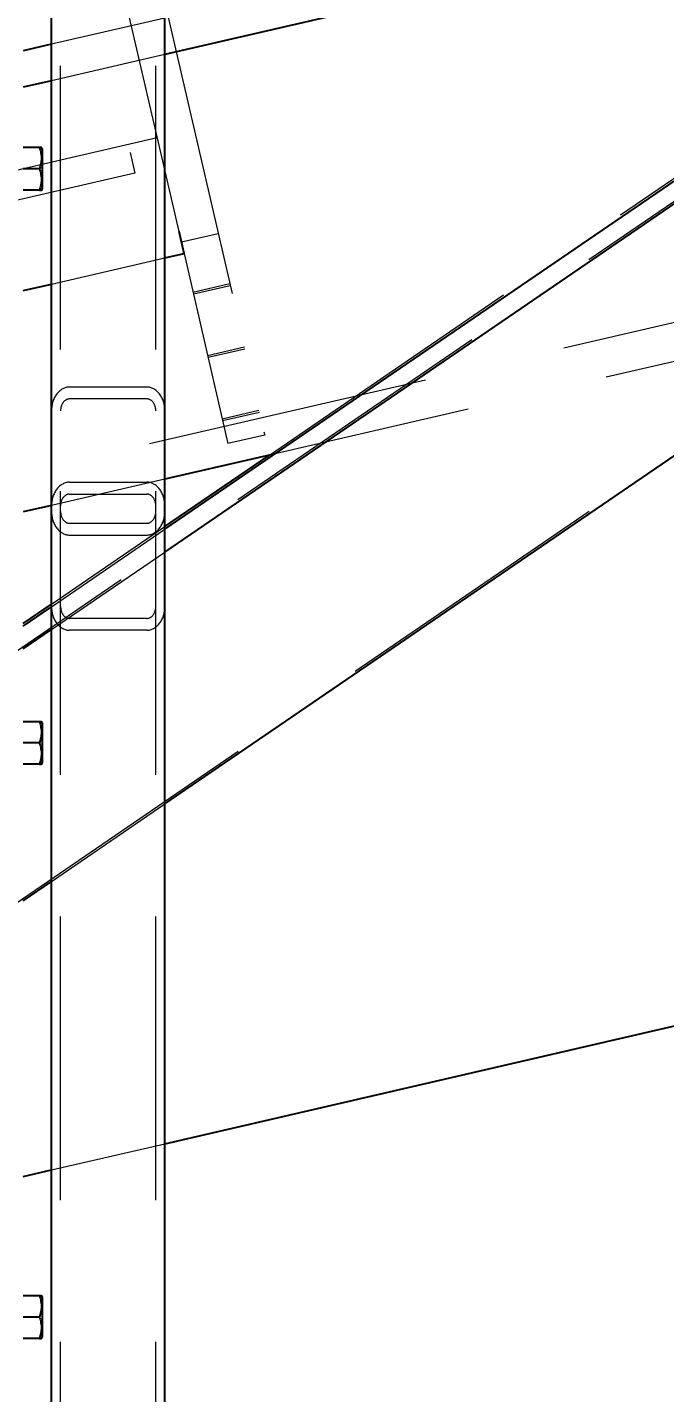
# Model space of a CAD drawing. Header units: millimetres. Extents: x 1293 to 41893, y 1011 to 26911.
# Drawn here: x 13639.9 to 13782.7, y 5662.5 to 5968.2 of the extents above; entities that cross this region are included whole.
import ezdxf

# ---------------------------------------------------------------- set-up
doc = ezdxf.new("R2010")
doc.units = ezdxf.units.MM
doc.header["$LTSCALE"] = 50
doc.linetypes.add('HIDDEN', pattern=[1.905, 1.27, -0.635])
doc.layers.add('CAPA_1', color=7, linetype='Continuous')
doc.layers.add('STRUC', color=4, linetype='Continuous')
doc.styles.add('SLDTEXTSTYLE0', font='TXT', dxfattribs={"width": 0.75})
doc.dimstyles.new('SLDDIMSTYLE0', dxfattribs={"dimtxt": 100, "dimasz": 100, "dimexe": 0, "dimexo": 0.0625, "dimgap": 25, "dimtad": 2, "dimdec": 0, "dimlfac": 1.5, "dimrnd": 1e-09, "dimzin": 12, "dimdsep": 46, "dimtxsty": 'SLDTEXTSTYLE0', "dimsah": 1, "dimcen": 0.09, "dimadec": 0, "dimazin": 3, "dimtfac": 1, "dimtdec": 0, "dimtofl": 0, "dimtmove": 0, "dimatfit": 3, "dimfxl": 1, "dimfrac": 2, "dimtolj": 1, "dimtzin": 12, "dimarcsym": 0})
doc.dimstyles.new('SLDDIMSTYLE1', dxfattribs={"dimtxt": 100, "dimasz": 100, "dimexe": 0, "dimexo": 0.0625, "dimgap": 25, "dimtad": 2, "dimdec": 4, "dimlfac": 75, "dimzin": 12, "dimdsep": 46, "dimtxsty": 'SLDTEXTSTYLE0', "dimsah": 1, "dimcen": 0.09, "dimadec": 0, "dimazin": 3, "dimtfac": 1, "dimtdec": 0, "dimtofl": 0, "dimtmove": 0, "dimatfit": 3, "dimfxl": 1, "dimfrac": 2, "dimtolj": 1, "dimtzin": 12, "dimarcsym": 0})

# ---------------------------------------------------------------- blocks, each defined once
blk = doc.blocks.new('_D_3')
at = {"layer": 'CAPA_1', "transparency": 16777216}
blk.add_arc((9899.27, 4708.49), 5214.32, 0, 13, dxfattribs=at)
for points in [[(14979.94, 5881.46), (14986.48, 5780.49), (15016.52, 5787.13)], [(15113.58, 4708.49), (15128.01, 4808.64), (15097.24, 4808.34)]]:
    blk.add_solid(points, dxfattribs=at)
at = {"layer": 'CAPA_1', "transparency": 16777216, "insert": (15196.76, 5413.27), "char_height": 100, "attachment_point": 1, "rotation": 276.5, "style": 'SLDTEXTSTYLE0'}
blk.add_mtext('13°', dxfattribs=at)
blk = doc.blocks.new('_D_5')
at = {"layer": 'CAPA_1', "transparency": 16777216}
for p, q in [((11574.4, 7831.18), (17588.06, 7831.18)), ((17538.06, 7831.18), (17538.06, 4708.49)), ((16485.16, 4708.49), (17588.06, 4708.49))]:
    blk.add_line(p, q, dxfattribs=at)
for points in [[(17538.06, 7831.18), (17522.68, 7731.18), (17553.45, 7731.18)], [(17538.06, 4708.49), (17553.45, 4808.49), (17522.68, 4808.49)]]:
    blk.add_solid(points, dxfattribs=at)
at = {"layer": 'CAPA_1', "transparency": 16777216, "insert": (17409.15, 6122.06), "char_height": 100, "attachment_point": 1, "rotation": 90, "style": 'SLDTEXTSTYLE0'}
blk.add_mtext('4684', dxfattribs=at)

msp = doc.modelspace()

# ---------------------------------------------------------------- linework, layer by layer
at = {"color": 7, "linetype": 'Continuous', "lineweight": 25}
for p, q in [((13645.3101497, 4848.3268323), (13645.3101497, 7081.6452249)), ((13670.7101497, 4848.3268323), (13670.7101497, 7081.6452249)), ((13905.7663126, 6016.404052), (13670.7101497, 5962.1370609)), ((13645.3101497, 5964.4383502), (13638.9601497, 5962.9723371)), ((13645.3101497, 5956.2730088), (13638.9601497, 5954.8069958)), ((13642.6264481, 5941.2828411), (13638.9601497, 5941.2828411)), ((13643.193483, 5941.0374691), (13643.0518174, 5941.2828411)), ((13643.193483, 5941.0374691), (13643.193483, 5932.0032131)), ((13642.6264481, 5936.5203411), (13638.9601497, 5936.5203411)), ((13642.6264481, 5931.7578411), (13638.9601497, 5931.7578411)), ((13643.0518174, 5931.7578411), (13643.193483, 5932.0032131)), ((13675.0123836, 5917.5833726), (13673.8823654, 5922.4780195)), ((13670.7101497, 5916.5901236), (13675.0123836, 5917.5833726)), ((13638.9601497, 5909.2600586), (13645.3101497, 5910.7260716)), ((13695.4723536, 5872.7517474), (13670.7101497, 5867.0349422)), ((13645.3101497, 5861.1708902), (13638.9601497, 5859.7048771)), ((13642.6264481, 5812.7253192), (13638.9601497, 5812.7253192)), ((13643.193483, 5812.4799472), (13643.0518174, 5812.7253192)), ((13643.193483, 5812.4799472), (13643.193483, 5803.4456912)), ((13670.7101497, 5718.2293991), (14075.4361497, 5811.6677586)), ((13642.6264481, 5807.9628192), (13638.9601497, 5807.9628192)), ((13643.0518174, 5803.2003192), (13643.193483, 5803.4456912)), ((13642.6264481, 5803.2003192), (13638.9601497, 5803.2003192)), ((13638.9601497, 5710.8993341), (13645.3101497, 5712.3653471)), ((13642.6264481, 5684.1677973), (13638.9601497, 5684.1677973)), ((13643.193483, 5683.9224252), (13643.0518174, 5684.1677973)), ((13643.193483, 5683.9224252), (13643.193483, 5674.8881693)), ((13642.6264481, 5679.4052973), (13638.9601497, 5679.4052973)), ((13643.0518174, 5674.6427973), (13643.193483, 5674.8881693)), ((13642.6264481, 5674.6427973), (13638.9601497, 5674.6427973))]:
    msp.add_line(p, q, dxfattribs=at)
at = {"color": 1, "linetype": 'HIDDEN', "lineweight": 18}
for p, q in [((13647.3421497, 4848.3268323), (13647.3421497, 7081.6452249)), ((13668.6781497, 4848.3268323), (13668.6781497, 7081.6452249)), ((16327.8123211, 6489.1646889), (11124.0071077, 5287.7715924)), ((13673.8823654, 5922.4780195), (13645.3101497, 6046.2378825)), ((13641.5224567, 6033.0081067), (13664.0175621, 5935.5711002)), ((13670.7101497, 5970.3024022), (13645.3101497, 5964.4383502)), ((13671.4890936, 5970.4822356), (13693.0919184, 5876.910121)), ((13670.7101497, 5962.1370609), (13645.3101497, 5956.2730088)), ((13017.9460748, 5800.0425821), (13667.526118, 5950.0099516)), ((13018.0290726, 5799.6830792), (13667.6091158, 5949.6504487)), ((11109.0187386, 5352.5451709), (13669.0136889, 5943.5665743)), ((13664.0175621, 5935.5711002), (12670.160096, 5706.1210248)), ((13682.6846758, 5921.9888414), (13674.4350093, 5920.0842558)), ((13645.3101497, 5910.7260716), (13670.7101497, 5916.5901236)), ((13675.0123836, 5917.5833726), (13684.8422519, 5875.0055354)), ((13677.0094969, 5908.9329248), (13685.2591634, 5910.8375104)), ((13685.3683307, 5910.3646548), (13677.1186642, 5908.4600692)), ((13831.5104141, 5904.1586084), (13695.4723536, 5872.7517474)), ((13680.2845164, 5894.7472568), (13688.5341829, 5896.6518424)), ((13688.6433503, 5896.1789868), (13680.3936837, 5894.2744012)), ((13666.6461497, 5887.6757564), (13649.3741497, 5887.6757564)), ((13666.6461497, 5885.0231688), (13649.3741497, 5885.0231688)), ((13683.5595359, 5880.5615888), (13691.8092025, 5882.4661743)), ((13691.9183698, 5881.9933187), (13683.6687032, 5880.0887332)), ((13693.0919184, 5876.910121), (13684.8422519, 5875.0055354)), ((13670.7101497, 5867.0349422), (13645.3101497, 5861.1708902)), ((13649.3741497, 5866.3626257), (13666.6461497, 5866.3626257)), ((13649.3741497, 5863.7100381), (13666.6461497, 5863.7100381)), ((13649.3741497, 5857.1709988), (13666.6461497, 5857.1709988)), ((13649.3741497, 5854.5184112), (13666.6461497, 5854.5184112)), ((13666.6461497, 5835.8578682), (13649.3741497, 5835.8578682)), ((13666.6461497, 5833.2052806), (13649.3741497, 5833.2052806)), ((13645.3101497, 5712.3653471), (13670.7101497, 5718.2293991))]:
    msp.add_line(p, q, dxfattribs=at)
for centre, major_axis, start_param, end_param in [((13649.3741497, 5882.3705811), (0, 5.3051752), 0, 1.5707963268), ((13666.6461497, 5882.3705811), (0, 5.3051752), 4.7123889804, 6.2831853072), ((13649.3741497, 5882.3705811), (0, 2.6525876), 0, 1.5707963268), ((13666.6461497, 5882.3705811), (0, 2.6525876), 4.7123889804, 6.2831853072), ((13649.3741497, 5861.0574505), (0, 5.3051752), 0, 1.5707963268), ((13666.6461497, 5861.0574505), (0, 5.3051752), 4.7123889804, 6.2831853072), ((13649.3741497, 5861.0574505), (0, 2.6525876), 0, 1.5707963268), ((13666.6461497, 5861.0574505), (0, 2.6525876), 4.7123889804, 6.2831853072), ((13649.3741497, 5859.8235864), (0, 5.3051752), 1.5707963268, 3.1415926536), ((13649.3741497, 5859.8235864), (0, 2.6525876), 1.5707963268, 3.1415926536), ((13666.6461497, 5859.8235864), (0, 5.3051752), 3.1415926536, 4.7123889804), ((13666.6461497, 5859.8235864), (0, 2.6525876), 3.1415926536, 4.7123889804), ((13649.3741497, 5838.5104558), (0, 5.3051752), 1.5707963268, 3.1415926536), ((13649.3741497, 5838.5104558), (0, 2.6525876), 1.5707963268, 3.1415926536), ((13666.6461497, 5838.5104558), (0, 2.6525876), 3.1415926535, 4.7123889804), ((13666.6461497, 5838.5104558), (0, 5.3051752), 3.1415926536, 4.7123889804)]:
    msp.add_ellipse(centre, major_axis=major_axis, ratio=0.7660444431, start_param=start_param, end_param=end_param, dxfattribs=at)
at = {"color": 7, "linetype": 'Continuous', "lineweight": 25}
for points, knots in [([(13642.6264481, 5941.2828411), (13642.7483577, 5940.8697369), (13642.9948207, 5940.0345704), (13643.1315921, 5938.4137094), (13642.8220478, 5937.2534833), (13642.6264481, 5936.5203411)], [0, 0, 0, 0, 0.2648633469, 0.5354700776, 1, 1, 1, 1]), ([(13643.0213408, 5941.2828411), (13643.0263509, 5941.2828411), (13643.0447012, 5941.2828411), (13642.802513, 5941.2828411), (13642.6264481, 5941.2828411)], [0, 0, 0, 0, 0.2730240829, 1, 1, 1, 1]), ([(13642.6264481, 5936.5203411), (13642.7483577, 5936.1072369), (13642.9948207, 5935.2720704), (13643.1315921, 5933.6512094), (13642.8220478, 5932.4909833), (13642.6264481, 5931.7578411)], [0, 0, 0, 0, 0.2648633469, 0.5354700776, 1, 1, 1, 1]), ([(13642.6264481, 5931.7578411), (13642.8019838, 5931.7578411), (13643.0434542, 5931.7578411), (13643.0273686, 5931.7578411), (13643.0229763, 5931.7578411)], [0, 0, 0, 0, 0.7269449466, 1, 1, 1, 1]), ([(13642.6264481, 5812.7253192), (13642.7483577, 5812.3122149), (13642.9948207, 5811.4770485), (13643.1315921, 5809.8561874), (13642.8220478, 5808.6959614), (13642.6264481, 5807.9628192)], [0, 0, 0, 0, 0.2648633469, 0.5354700776, 1, 1, 1, 1]), ([(13643.0213408, 5812.7253192), (13643.0263509, 5812.7253192), (13643.0447012, 5812.7253192), (13642.802513, 5812.7253192), (13642.6264481, 5812.7253192)], [0, 0, 0, 0, 0.2730240829, 1, 1, 1, 1]), ([(13642.6264481, 5807.9628192), (13642.7483577, 5807.5497149), (13642.9948207, 5806.7145485), (13643.1315921, 5805.0936874), (13642.8220478, 5803.9334614), (13642.6264481, 5803.2003192)], [0, 0, 0, 0, 0.2648633469, 0.5354700776, 1, 1, 1, 1]), ([(13642.6264481, 5803.2003192), (13642.8019838, 5803.2003192), (13643.0434542, 5803.2003192), (13643.0273686, 5803.2003192), (13643.0229763, 5803.2003192)], [0, 0, 0, 0, 0.7269449466, 1, 1, 1, 1]), ([(13642.6264481, 5684.1677973), (13642.7483577, 5683.754693), (13642.9948207, 5682.9195265), (13643.1315921, 5681.2986655), (13642.8220478, 5680.1384395), (13642.6264481, 5679.4052973)], [0, 0, 0, 0, 0.2648633469, 0.5354700776, 1, 1, 1, 1]), ([(13643.0213408, 5684.1677973), (13643.0263509, 5684.1677973), (13643.0447012, 5684.1677973), (13642.802513, 5684.1677973), (13642.6264481, 5684.1677973)], [0, 0, 0, 0, 0.2730240829, 1, 1, 1, 1]), ([(13642.6264481, 5679.4052973), (13642.7483577, 5678.992193), (13642.9948207, 5678.1570265), (13643.1315921, 5676.5361655), (13642.8220478, 5675.3759395), (13642.6264481, 5674.6427973)], [0, 0, 0, 0, 0.2648633469, 0.5354700776, 1, 1, 1, 1]), ([(13642.6264481, 5674.6427973), (13642.8019838, 5674.6427973), (13643.0434542, 5674.6427973), (13643.0273686, 5674.6427973), (13643.0229763, 5674.6427973)], [0, 0, 0, 0, 0.7269449466, 1, 1, 1, 1])]:
    msp.add_open_spline(points, degree=3, knots=knots, dxfattribs=at)
at = {"layer": 'STRUC', "linetype": 'Continuous', "lineweight": 25}
for p, q in [((13670.7101497, 5855.8366269), (14034.0912739, 6104.0631389)), ((13670.7101497, 5850.7098717), (14036.47913, 6100.5675339)), ((13670.7101497, 5794.3155645), (14062.7455472, 6062.1158789)), ((13670.7101497, 5856.4132782), (13694.1720719, 5872.4515538)), ((13638.9601497, 5834.7093768), (13645.3101497, 5839.0501571)), ((13638.9601497, 5834.1481263), (13645.3101497, 5838.4858264)), ((13638.9601497, 5829.0213711), (13645.3101497, 5833.3590712)), ((13638.9601497, 5772.6270639), (13645.3101497, 5776.964764))]:
    msp.add_line(p, q, dxfattribs=at)
at = {"layer": 'STRUC', "linetype": 'HIDDEN', "lineweight": 18}
for p, q in [((12428.9684297, 5002.446313), (14036.0330775, 6101.0155319)), ((12455.2475598, 4964.0033453), (14062.3122076, 6062.5725642)), ((13694.1720719, 5872.4515538), (13922.2769267, 6028.381169)), ((13645.3101497, 5839.0501571), (13670.7101497, 5856.4132782)), ((13645.3101497, 5838.4858264), (13670.7101497, 5855.8366269)), ((13645.3101497, 5833.3590712), (13670.7101497, 5850.7098717)), ((13645.3101497, 5776.964764), (13670.7101497, 5794.3155645))]:
    msp.add_line(p, q, dxfattribs=at)

# ---------------------------------------------------------------- dimensions: what is measured, and where the dimension line sits
at = {"layer": 'CAPA_1'}
dim = msp.add_linear_dim(base=(17538.0605071, 4708.4929069), p1=(11510.8968592, 7831.1769069), p2=(16421.6646746, 4708.4929069), angle=90, dimstyle='SLDDIMSTYLE0', dxfattribs=at)
dim.commit()
dim.dimension.update_dxf_attribs({"geometry": '_D_5', "text_midpoint": (17538.0605071, 6269.8349069), "dimtype": 160})
dim = msp.add_angular_dim_2l(base=(15080.062669, 5298.7701303), line1=((16421.6646746, 4708.4929069), (6449.8953906, 4708.4929069)), line2=((16705.6180701, 6279.8631045), (11026.6060803, 4968.759879)), dimstyle='SLDDIMSTYLE1', dxfattribs=at)
dim.commit()
dim.dimension.update_dxf_attribs({"geometry": '_D_3', "text_midpoint": (15080.062669, 5298.7701303), "dimtype": 162})

doc.saveas('drawing.dxf')
